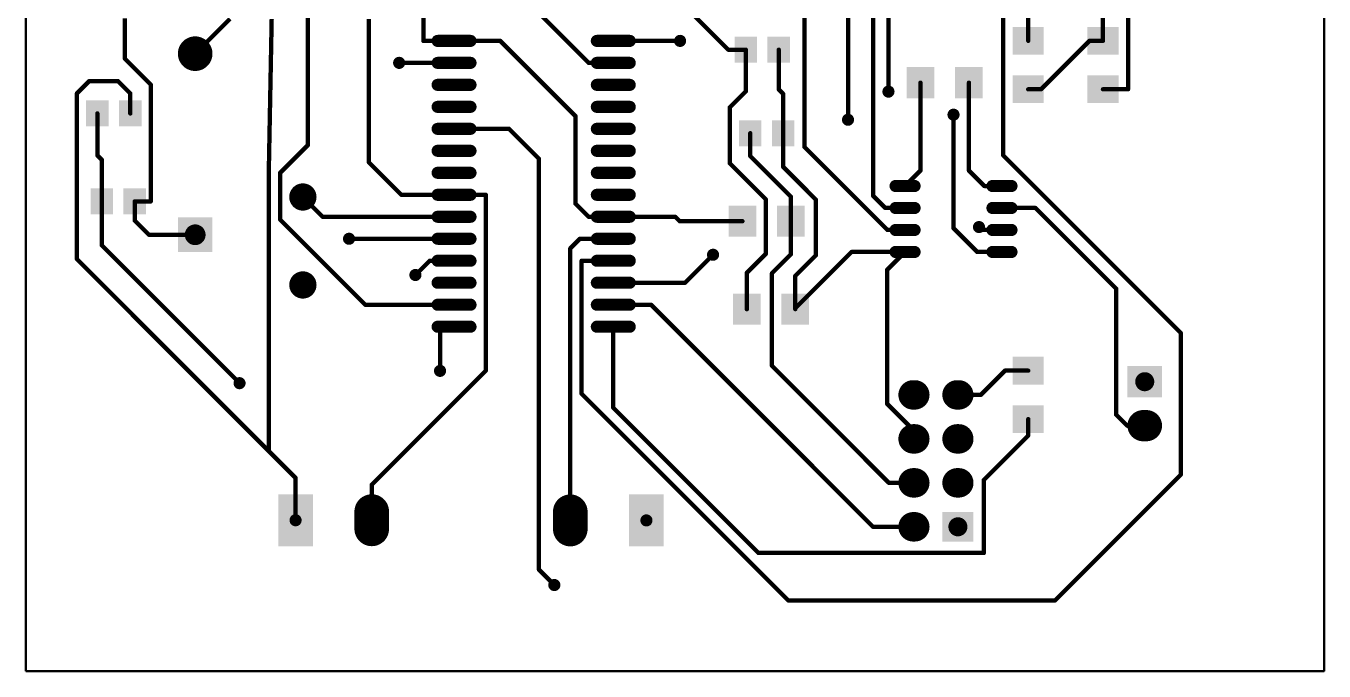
# Model space of a CAD drawing. Extents: x -199 to 545, y 218 to 570.
# Drawn here: x -22.3 to 52.7, y 495.1 to 532.4 of the extents above; entities that cross this region are included whole.
import ezdxf

# ---------------------------------------------------------------- set-up
doc = ezdxf.new("R2010")
doc.units = 0
doc.header["$MEASUREMENT"] = 0
doc.linetypes.add('PHANTOM2', pattern=[1.25, 0.625, -0.125, 0.125, -0.125, 0.125, -0.125])
doc.layers.get('0').update_dxf_attribs({"linetype": 'CONTINUOUS'})
for name, color, linetype in [('BOTTOMLAYER', 250, 'CONTINUOUS'), ('PADHOLELAYER', 255, 'CONTINUOUS'), ('TOPLAYER', 250, 'CONTINUOUS'), ('VIAHOLELAYER', 255, 'PHANTOM2')]:
    doc.layers.add(name, color=color, linetype=linetype)

# ---------------------------------------------------------------- blocks, each defined once
blk = doc.blocks.new('HDR2X4_____________1')
at = {"layer": 'BOTTOMLAYER', "const_width": 1.7}
for points in [[(0, 2.59), (0, 2.49)], [(2.54, 2.59), (2.54, 2.49)], [(5.08, 2.59), (5.08, 2.49)], [(7.62, 2.59), (7.62, 2.49)], [(2.54, 0.05), (2.54, -0.05)], [(5.08, 0.05), (5.08, -0.05)], [(7.62, 0.05), (7.62, -0.05)]]:
    blk.add_lwpolyline(points, dxfattribs=at)
at = {"layer": 'BOTTOMLAYER', "const_width": 0.85}
for points in [[(-0.425, 2.59, 1), (0.425, 2.59, 1)], [(-0.425, 2.49, 1), (0.425, 2.49, 1)], [(2.115, 2.59, 1), (2.965, 2.59, 1)], [(2.115, 2.49, 1), (2.965, 2.49, 1)], [(4.655, 2.59, 1), (5.505, 2.59, 1)], [(4.655, 2.49, 1), (5.505, 2.49, 1)], [(7.195, 2.59, 1), (8.045, 2.59, 1)], [(7.195, 2.49, 1), (8.045, 2.49, 1)], [(2.115, 0.05, 1), (2.965, 0.05, 1)], [(2.115, -0.05, 1), (2.965, -0.05, 1)], [(4.655, 0.05, 1), (5.505, 0.05, 1)], [(4.655, -0.05, 1), (5.505, -0.05, 1)], [(7.195, 0.05, 1), (8.045, 0.05, 1)], [(7.195, -0.05, 1), (8.045, -0.05, 1)]]:
    blk.add_lwpolyline(points, format="xyb", close=True, dxfattribs=at)
at = {"layer": 'BOTTOMLAYER'}
blk.add_solid([(-0.85, -0.9), (0.85, -0.9), (-0.85, 0.9), (0.85, 0.9)], dxfattribs=at)
at = {"layer": 'PADHOLELAYER', "const_width": 0.55}
for points in [[(-0.275, 2.54, 1), (0.275, 2.54, 1)], [(2.265, 2.54, 1), (2.815, 2.54, 1)], [(4.805, 2.54, 1), (5.355, 2.54, 1)], [(7.345, 2.54, 1), (7.895, 2.54, 1)], [(-0.275, 0, 1), (0.275, 0, 1)], [(2.265, 0, 1), (2.815, 0, 1)], [(4.805, 0, 1), (5.355, 0, 1)], [(7.345, 0, 1), (7.895, 0, 1)]]:
    blk.add_lwpolyline(points, format="xyb", close=True, dxfattribs=at)
at = {"layer": 'TOPLAYER', "const_width": 1.7}
for points in [[(0, 2.59), (0, 2.49)], [(2.54, 2.59), (2.54, 2.49)], [(5.08, 2.59), (5.08, 2.49)], [(7.62, 2.59), (7.62, 2.49)], [(2.54, 0.05), (2.54, -0.05)], [(5.08, 0.05), (5.08, -0.05)], [(7.62, 0.05), (7.62, -0.05)]]:
    blk.add_lwpolyline(points, dxfattribs=at)
at = {"layer": 'TOPLAYER', "const_width": 0.85}
for points in [[(-0.425, 2.59, 1), (0.425, 2.59, 1)], [(-0.425, 2.49, 1), (0.425, 2.49, 1)], [(2.115, 2.59, 1), (2.965, 2.59, 1)], [(2.115, 2.49, 1), (2.965, 2.49, 1)], [(4.655, 2.59, 1), (5.505, 2.59, 1)], [(4.655, 2.49, 1), (5.505, 2.49, 1)], [(7.195, 2.59, 1), (8.045, 2.59, 1)], [(7.195, 2.49, 1), (8.045, 2.49, 1)], [(2.115, 0.05, 1), (2.965, 0.05, 1)], [(2.115, -0.05, 1), (2.965, -0.05, 1)], [(4.655, 0.05, 1), (5.505, 0.05, 1)], [(4.655, -0.05, 1), (5.505, -0.05, 1)], [(7.195, 0.05, 1), (8.045, 0.05, 1)], [(7.195, -0.05, 1), (8.045, -0.05, 1)]]:
    blk.add_lwpolyline(points, format="xyb", close=True, dxfattribs=at)
at = {"layer": 'TOPLAYER'}
blk.add_solid([(-0.85, -0.9), (0.85, -0.9), (-0.85, 0.9), (0.85, 0.9)], dxfattribs=at)
blk = doc.blocks.new('DO_41_3')
at = {"layer": 'BOTTOMLAYER', "const_width": 1}
blk.add_lwpolyline([(-5.73, 0, 1), (-4.73, 0, 1)], format="xyb", close=True, dxfattribs=at)
at = {"layer": 'BOTTOMLAYER'}
blk.add_solid([(4.23, -1), (6.23, -1), (4.23, 1), (6.23, 1)], dxfattribs=at)
at = {"layer": 'PADHOLELAYER', "const_width": 0.6}
for points in [[(-5.53, 0, 1), (-4.93, 0, 1)], [(4.93, 0, 1), (5.53, 0, 1)]]:
    blk.add_lwpolyline(points, format="xyb", close=True, dxfattribs=at)
at = {"layer": 'TOPLAYER', "const_width": 1}
blk.add_lwpolyline([(-5.73, 0, 1), (-4.73, 0, 1)], format="xyb", close=True, dxfattribs=at)
at = {"layer": 'TOPLAYER'}
blk.add_solid([(4.23, -1), (6.23, -1), (4.23, 1), (6.23, 1)], dxfattribs=at)
blk = doc.blocks.new('B______4')
at = {"layer": 'BOTTOMLAYER', "const_width": 1.8}
blk.add_lwpolyline([(-1.143, -0.916), (-1.143, -1.116)], dxfattribs=at)
at = {"layer": 'BOTTOMLAYER', "const_width": 0.9}
for points in [[(-1.593, -0.916, 1), (-0.693, -0.916, 1)], [(-1.593, -1.116, 1), (-0.693, -1.116, 1)]]:
    blk.add_lwpolyline(points, format="xyb", close=True, dxfattribs=at)
at = {"layer": 'BOTTOMLAYER'}
blk.add_solid([(-4.583, -2.016), (-2.783, -2.016), (-4.583, -0.016), (-2.783, -0.016)], dxfattribs=at)
at = {"layer": 'PADHOLELAYER', "const_width": 0.55}
for points in [[(-3.958, -1.016, 1), (-3.408, -1.016, 1)], [(-1.418, -1.016, 1), (-0.868, -1.016, 1)]]:
    blk.add_lwpolyline(points, format="xyb", close=True, dxfattribs=at)
at = {"layer": 'TOPLAYER', "const_width": 1.8}
blk.add_lwpolyline([(-1.143, -0.916), (-1.143, -1.116)], dxfattribs=at)
at = {"layer": 'TOPLAYER', "const_width": 0.9}
for points in [[(-1.593, -0.916, 1), (-0.693, -0.916, 1)], [(-1.593, -1.116, 1), (-0.693, -1.116, 1)]]:
    blk.add_lwpolyline(points, format="xyb", close=True, dxfattribs=at)
at = {"layer": 'TOPLAYER'}
blk.add_solid([(-4.583, -2.016), (-2.783, -2.016), (-4.583, -0.016), (-2.783, -0.016)], dxfattribs=at)
blk = doc.blocks.new('1206_6')
at = {"layer": 'TOPLAYER'}
for points in [[(-0.6, -0.9), (-0.6, 0.9), (-2.2, -0.9), (-2.2, 0.9)], [(2.2, -0.9), (2.2, 0.9), (0.6, -0.9), (0.6, 0.9)]]:
    blk.add_solid(points, dxfattribs=at)
blk = doc.blocks.new('1206_9')
at = {"layer": 'TOPLAYER'}
for points in [[(-0.6, -0.9), (-0.6, 0.9), (-2.2, -0.9), (-2.2, 0.9)], [(2.2, -0.9), (2.2, 0.9), (0.6, -0.9), (0.6, 0.9)]]:
    blk.add_solid(points, dxfattribs=at)
blk = doc.blocks.new('1206_10')
at = {"layer": 'TOPLAYER'}
for points in [[(-0.6, -0.9), (-0.6, 0.9), (-2.2, -0.9), (-2.2, 0.9)], [(2.2, -0.9), (2.2, 0.9), (0.6, -0.9), (0.6, 0.9)]]:
    blk.add_solid(points, dxfattribs=at)
blk = doc.blocks.new('1206_12')
at = {"layer": 'TOPLAYER'}
for points in [[(-0.6, -0.9), (-0.6, 0.9), (-2.2, -0.9), (-2.2, 0.9)], [(2.2, -0.9), (2.2, 0.9), (0.6, -0.9), (0.6, 0.9)]]:
    blk.add_solid(points, dxfattribs=at)
blk = doc.blocks.new('1206_15')
at = {"layer": 'TOPLAYER'}
for points in [[(-0.6, -0.9), (-0.6, 0.9), (-2.2, -0.9), (-2.2, 0.9)], [(2.2, -0.9), (2.2, 0.9), (0.6, -0.9), (0.6, 0.9)]]:
    blk.add_solid(points, dxfattribs=at)
blk = doc.blocks.new('1206_17')
at = {"layer": 'TOPLAYER'}
for points in [[(-0.6, -0.9), (-0.6, 0.9), (-2.2, -0.9), (-2.2, 0.9)], [(2.2, -0.9), (2.2, 0.9), (0.6, -0.9), (0.6, 0.9)]]:
    blk.add_solid(points, dxfattribs=at)
blk = doc.blocks.new('SOIC_SO28_M_22')
at = {"layer": 'TOPLAYER', "const_width": 0.7}
for points in [[(-5.55, 8.255), (-3.65, 8.255)], [(3.65, 8.255), (5.55, 8.255)], [(-5.55, 6.985), (-3.65, 6.985)], [(3.65, 6.985), (5.55, 6.985)], [(-5.55, 5.715), (-3.65, 5.715)], [(3.65, 5.715), (5.55, 5.715)], [(-5.55, 4.445), (-3.65, 4.445)], [(3.65, 4.445), (5.55, 4.445)], [(-5.55, 3.175), (-3.65, 3.175)], [(3.65, 3.175), (5.55, 3.175)], [(-5.55, 1.905), (-3.65, 1.905)], [(3.65, 1.905), (5.55, 1.905)], [(-5.55, 0.635), (-3.65, 0.635)], [(3.65, 0.635), (5.55, 0.635)], [(-5.55, -0.635), (-3.65, -0.635)], [(3.65, -0.635), (5.55, -0.635)], [(-5.55, -1.905), (-3.65, -1.905)], [(3.65, -1.905), (5.55, -1.905)], [(-5.55, -3.175), (-3.65, -3.175)], [(3.65, -3.175), (5.55, -3.175)], [(-5.55, -4.445), (-3.65, -4.445)], [(3.65, -4.445), (5.55, -4.445)], [(-5.55, -5.715), (-3.65, -5.715)], [(3.65, -5.715), (5.55, -5.715)], [(-5.55, -6.985), (-3.65, -6.985)], [(3.65, -6.985), (5.55, -6.985)], [(-5.55, -8.255), (-3.65, -8.255)], [(3.65, -8.255), (5.55, -8.255)]]:
    blk.add_lwpolyline(points, dxfattribs=at)
at = {"layer": 'TOPLAYER', "const_width": 0.35}
for points in [[(-5.725, 8.255, 1), (-5.375, 8.255, 1)], [(-3.825, 8.255, 1), (-3.475, 8.255, 1)], [(3.475, 8.255, 1), (3.825, 8.255, 1)], [(5.375, 8.255, 1), (5.725, 8.255, 1)], [(-5.725, 6.985, 1), (-5.375, 6.985, 1)], [(-3.825, 6.985, 1), (-3.475, 6.985, 1)], [(3.475, 6.985, 1), (3.825, 6.985, 1)], [(5.375, 6.985, 1), (5.725, 6.985, 1)], [(-5.725, 5.715, 1), (-5.375, 5.715, 1)], [(-3.825, 5.715, 1), (-3.475, 5.715, 1)], [(3.475, 5.715, 1), (3.825, 5.715, 1)], [(5.375, 5.715, 1), (5.725, 5.715, 1)], [(-5.725, 4.445, 1), (-5.375, 4.445, 1)], [(-3.825, 4.445, 1), (-3.475, 4.445, 1)], [(3.475, 4.445, 1), (3.825, 4.445, 1)], [(5.375, 4.445, 1), (5.725, 4.445, 1)], [(-5.725, 3.175, 1), (-5.375, 3.175, 1)], [(-3.825, 3.175, 1), (-3.475, 3.175, 1)], [(3.475, 3.175, 1), (3.825, 3.175, 1)], [(5.375, 3.175, 1), (5.725, 3.175, 1)], [(-5.725, 1.905, 1), (-5.375, 1.905, 1)], [(-3.825, 1.905, 1), (-3.475, 1.905, 1)], [(3.475, 1.905, 1), (3.825, 1.905, 1)], [(5.375, 1.905, 1), (5.725, 1.905, 1)], [(-5.725, 0.635, 1), (-5.375, 0.635, 1)], [(-3.825, 0.635, 1), (-3.475, 0.635, 1)], [(3.475, 0.635, 1), (3.825, 0.635, 1)], [(5.375, 0.635, 1), (5.725, 0.635, 1)], [(-5.725, -0.635, 1), (-5.375, -0.635, 1)], [(-3.825, -0.635, 1), (-3.475, -0.635, 1)], [(3.475, -0.635, 1), (3.825, -0.635, 1)], [(5.375, -0.635, 1), (5.725, -0.635, 1)], [(-5.725, -1.905, 1), (-5.375, -1.905, 1)], [(-3.825, -1.905, 1), (-3.475, -1.905, 1)], [(3.475, -1.905, 1), (3.825, -1.905, 1)], [(5.375, -1.905, 1), (5.725, -1.905, 1)], [(-5.725, -3.175, 1), (-5.375, -3.175, 1)], [(-3.825, -3.175, 1), (-3.475, -3.175, 1)], [(3.475, -3.175, 1), (3.825, -3.175, 1)], [(5.375, -3.175, 1), (5.725, -3.175, 1)], [(-5.725, -4.445, 1), (-5.375, -4.445, 1)], [(-3.825, -4.445, 1), (-3.475, -4.445, 1)], [(3.475, -4.445, 1), (3.825, -4.445, 1)], [(5.375, -4.445, 1), (5.725, -4.445, 1)], [(-5.725, -5.715, 1), (-5.375, -5.715, 1)], [(-3.825, -5.715, 1), (-3.475, -5.715, 1)], [(3.475, -5.715, 1), (3.825, -5.715, 1)], [(5.375, -5.715, 1), (5.725, -5.715, 1)], [(-5.725, -6.985, 1), (-5.375, -6.985, 1)], [(-3.825, -6.985, 1), (-3.475, -6.985, 1)], [(3.475, -6.985, 1), (3.825, -6.985, 1)], [(5.375, -6.985, 1), (5.725, -6.985, 1)], [(-5.725, -8.255, 1), (-5.375, -8.255, 1)], [(-3.825, -8.255, 1), (-3.475, -8.255, 1)], [(3.475, -8.255, 1), (3.825, -8.255, 1)], [(5.375, -8.255, 1), (5.725, -8.255, 1)]]:
    blk.add_lwpolyline(points, format="xyb", close=True, dxfattribs=at)
blk = doc.blocks.new('SOIC_8CM_23')
at = {"layer": 'TOPLAYER', "const_width": 0.7}
for points in [[(-3.35, 1.905), (-2.25, 1.905)], [(2.25, 1.905), (3.35, 1.905)], [(-3.35, 0.635), (-2.25, 0.635)], [(2.25, 0.635), (3.35, 0.635)], [(-3.35, -0.635), (-2.25, -0.635)], [(2.25, -0.635), (3.35, -0.635)], [(-3.35, -1.905), (-2.25, -1.905)], [(2.25, -1.905), (3.35, -1.905)]]:
    blk.add_lwpolyline(points, dxfattribs=at)
at = {"layer": 'TOPLAYER', "const_width": 0.35}
for points in [[(-3.525, 1.905, 1), (-3.175, 1.905, 1)], [(-2.425, 1.905, 1), (-2.075, 1.905, 1)], [(2.075, 1.905, 1), (2.425, 1.905, 1)], [(3.175, 1.905, 1), (3.525, 1.905, 1)], [(-3.525, 0.635, 1), (-3.175, 0.635, 1)], [(-2.425, 0.635, 1), (-2.075, 0.635, 1)], [(2.075, 0.635, 1), (2.425, 0.635, 1)], [(3.175, 0.635, 1), (3.525, 0.635, 1)], [(-3.525, -0.635, 1), (-3.175, -0.635, 1)], [(-2.425, -0.635, 1), (-2.075, -0.635, 1)], [(2.075, -0.635, 1), (2.425, -0.635, 1)], [(3.175, -0.635, 1), (3.525, -0.635, 1)], [(-3.525, -1.905, 1), (-3.175, -1.905, 1)], [(-2.425, -1.905, 1), (-2.075, -1.905, 1)], [(2.075, -1.905, 1), (2.425, -1.905, 1)], [(3.175, -1.905, 1), (3.525, -1.905, 1)]]:
    blk.add_lwpolyline(points, format="xyb", close=True, dxfattribs=at)
blk = doc.blocks.new('C0805_26')
at = {"layer": 'TOPLAYER'}
for points in [[(-0.3, -0.75), (-0.3, 0.75), (-1.6, -0.75), (-1.6, 0.75)], [(1.6, -0.75), (1.6, 0.75), (0.3, -0.75), (0.3, 0.75)]]:
    blk.add_solid(points, dxfattribs=at)
blk = doc.blocks.new('LZ_12_26_1000_______25__26')
at = {"layer": 'BOTTOMLAYER', "const_width": 2}
blk.add_lwpolyline([(2.2, 0.5), (2.2, -0.5)], dxfattribs=at)
at = {"layer": 'BOTTOMLAYER', "const_width": 1}
for points in [[(1.7, 0.5, 1), (2.7, 0.5, 1)], [(1.7, -0.5, 1), (2.7, -0.5, 1)]]:
    blk.add_lwpolyline(points, format="xyb", close=True, dxfattribs=at)
at = {"layer": 'BOTTOMLAYER'}
blk.add_solid([(-3.2, -1.5), (-1.2, -1.5), (-3.2, 1.5), (-1.2, 1.5)], dxfattribs=at)
at = {"layer": 'PADHOLELAYER', "const_width": 0.35}
for points in [[(-2.375, 0, 1), (-2.025, 0, 1)], [(2.025, 0, 1), (2.375, 0, 1)]]:
    blk.add_lwpolyline(points, format="xyb", close=True, dxfattribs=at)
at = {"layer": 'TOPLAYER', "const_width": 2}
blk.add_lwpolyline([(2.2, 0.5), (2.2, -0.5)], dxfattribs=at)
at = {"layer": 'TOPLAYER', "const_width": 1}
for points in [[(1.7, 0.5, 1), (2.7, 0.5, 1)], [(1.7, -0.5, 1), (2.7, -0.5, 1)]]:
    blk.add_lwpolyline(points, format="xyb", close=True, dxfattribs=at)
at = {"layer": 'TOPLAYER'}
blk.add_solid([(-3.2, -1.5), (-1.2, -1.5), (-3.2, 1.5), (-1.2, 1.5)], dxfattribs=at)
blk = doc.blocks.new('C0805_28')
at = {"layer": 'TOPLAYER'}
for points in [[(-0.3, -0.75), (-0.3, 0.75), (-1.6, -0.75), (-1.6, 0.75)], [(1.6, -0.75), (1.6, 0.75), (0.3, -0.75), (0.3, 0.75)]]:
    blk.add_solid(points, dxfattribs=at)
blk = doc.blocks.new('LZ_12_26_1000_______25__28')
at = {"layer": 'BOTTOMLAYER', "const_width": 2}
blk.add_lwpolyline([(2.2, 0.5), (2.2, -0.5)], dxfattribs=at)
at = {"layer": 'BOTTOMLAYER', "const_width": 1}
for points in [[(1.7, 0.5, 1), (2.7, 0.5, 1)], [(1.7, -0.5, 1), (2.7, -0.5, 1)]]:
    blk.add_lwpolyline(points, format="xyb", close=True, dxfattribs=at)
at = {"layer": 'BOTTOMLAYER'}
blk.add_solid([(-3.2, -1.5), (-1.2, -1.5), (-3.2, 1.5), (-1.2, 1.5)], dxfattribs=at)
at = {"layer": 'PADHOLELAYER', "const_width": 0.35}
for points in [[(-2.375, 0, 1), (-2.025, 0, 1)], [(2.025, 0, 1), (2.375, 0, 1)]]:
    blk.add_lwpolyline(points, format="xyb", close=True, dxfattribs=at)
at = {"layer": 'TOPLAYER', "const_width": 2}
blk.add_lwpolyline([(2.2, 0.5), (2.2, -0.5)], dxfattribs=at)
at = {"layer": 'TOPLAYER', "const_width": 1}
for points in [[(1.7, 0.5, 1), (2.7, 0.5, 1)], [(1.7, -0.5, 1), (2.7, -0.5, 1)]]:
    blk.add_lwpolyline(points, format="xyb", close=True, dxfattribs=at)
at = {"layer": 'TOPLAYER'}
blk.add_solid([(-3.2, -1.5), (-1.2, -1.5), (-3.2, 1.5), (-1.2, 1.5)], dxfattribs=at)
blk = doc.blocks.new('C0805_30')
at = {"layer": 'TOPLAYER'}
for points in [[(-0.3, -0.75), (-0.3, 0.75), (-1.6, -0.75), (-1.6, 0.75)], [(1.6, -0.75), (1.6, 0.75), (0.3, -0.75), (0.3, 0.75)]]:
    blk.add_solid(points, dxfattribs=at)
blk = doc.blocks.new('C0805_31')
at = {"layer": 'TOPLAYER'}
for points in [[(-0.3, -0.75), (-0.3, 0.75), (-1.6, -0.75), (-1.6, 0.75)], [(1.6, -0.75), (1.6, 0.75), (0.3, -0.75), (0.3, 0.75)]]:
    blk.add_solid(points, dxfattribs=at)
blk = doc.blocks.new('HC49S_33')
at = {"layer": 'BOTTOMLAYER', "const_width": 0.787}
for points in [[(-2.934, 0, 1), (-2.146, 0, 1)], [(2.146, 0, 1), (2.934, 0, 1)]]:
    blk.add_lwpolyline(points, format="xyb", close=True, dxfattribs=at)
at = {"layer": 'PADHOLELAYER', "const_width": 0.381}
for points in [[(-2.731, 0, 1), (-2.35, 0, 1)], [(2.349, 0, 1), (2.73, 0, 1)]]:
    blk.add_lwpolyline(points, format="xyb", close=True, dxfattribs=at)
at = {"layer": 'TOPLAYER', "const_width": 0.787}
for points in [[(-2.934, 0, 1), (-2.146, 0, 1)], [(2.146, 0, 1), (2.934, 0, 1)]]:
    blk.add_lwpolyline(points, format="xyb", close=True, dxfattribs=at)

msp = doc.modelspace()

# ---------------------------------------------------------------- linework, layer by layer
at = {"linetype": 'Continuous', "lineweight": 50}
msp.add_lwpolyline([(-22.306, 495.115), (52.694, 495.115), (52.694, 570.115), (-22.306, 570.115)], close=True, dxfattribs=at)
at = {"layer": 'TOPLAYER', "const_width": 0.25}
for points in [[(41.37, 528.715), (41.37, 557.609)], [(39.922, 531.515), (39.922, 553.525)], [(-6.015, 525.495), (-6.015, 541.016)], [(26.638, 522.571), (26.638, 539.047)], [(2.79, 537.656), (10.204, 530.242)], [(25.19, 526.956), (25.19, 537.656)], [(34.156, 524.899), (34.156, 537.021)], [(14.875, 534.398), (18.269, 531.004)], [(22.675, 525.381), (22.675, 534.195)], [(0.654, 531.512), (0.654, 533.503)], [(27.527, 528.582), (27.527, 533.306)], [(-16.593, 530.487), (-16.593, 532.814)], [(-12.529, 530.773), (-10.52, 532.782)], [(-8.269, 524.299), (-8.109, 532.782)], [(-2.496, 524.502), (-2.496, 532.782)], [(35.604, 531.515), (35.604, 533.052)], [(0.654, 531.512), (2.429, 531.512)], [(2.429, 531.512), (5.099, 531.512)], [(5.099, 531.512), (9.442, 527.169)], [(11.629, 531.512), (15.487, 531.512)], [(18.269, 531.004), (19.287, 531.004)], [(19.287, 528.597), (19.287, 531.004)], [(21.187, 528.709), (21.187, 531.004)], [(36.341, 528.715), (39.141, 531.515)], [(39.141, 531.515), (39.922, 531.515)], [(-16.593, 530.487), (-15.094, 528.988)], [(-0.743, 530.242), (2.429, 530.242)], [(10.204, 530.242), (11.629, 530.242)], [(-19.362, 528.48), (-18.65, 529.191)], [(-18.65, 529.191), (-16.989, 529.191)], [(-16.989, 529.191), (-16.278, 528.48)], [(-15.094, 522.241), (-15.094, 528.988)], [(21.187, 528.709), (21.441, 528.455)], [(29.378, 524.022), (29.378, 529.099)], [(32.178, 524.016), (32.178, 529.099)], [(35.604, 528.715), (36.341, 528.715)], [(39.922, 528.715), (41.37, 528.715)], [(-19.362, 518.904), (-19.362, 528.48)], [(-16.278, 527.321), (-16.278, 528.48)], [(18.357, 527.667), (19.287, 528.597)], [(21.441, 526.178), (21.441, 528.455)], [(-18.178, 524.899), (-18.178, 527.321)], [(9.442, 522.114), (9.442, 527.169)], [(18.357, 524.442), (18.357, 527.667)], [(31.286, 520.692), (31.286, 527.249)], [(2.429, 526.432), (5.607, 526.432)], [(5.607, 526.432), (7.334, 524.705)], [(19.541, 524.858), (19.541, 526.178)], [(21.441, 524.237), (21.441, 526.178)], [(-18.178, 524.899), (-17.924, 524.645)], [(-7.618, 523.891), (-6.015, 525.495)], [(22.675, 525.381), (27.467, 520.59)], [(34.156, 524.899), (44.418, 514.637)], [(-17.924, 522.241), (-17.924, 524.645)], [(-8.269, 507.811), (-8.269, 524.299)], [(-2.496, 524.502), (-0.616, 522.622)], [(7.334, 500.972), (7.334, 524.705)], [(18.357, 524.442), (20.44, 522.359)], [(19.541, 524.858), (21.891, 522.508)], [(21.441, 524.237), (23.336, 522.342)], [(-7.618, 521.19), (-7.618, 523.891)], [(28.486, 523.13), (29.378, 524.022)], [(32.178, 524.016), (33.064, 523.13)], [(33.064, 523.13), (34.086, 523.13)], [(-17.924, 519.702), (-17.924, 522.241)], [(-16.024, 521.141), (-16.024, 522.241)], [(-16.024, 522.241), (-15.094, 522.241)], [(-6.306, 522.495), (-5.163, 521.352)], [(-0.616, 522.622), (2.429, 522.622)], [(2.429, 522.622), (4.26, 522.622)], [(4.26, 512.457), (4.26, 522.622)], [(9.442, 522.114), (10.204, 521.352)], [(20.44, 519.209), (20.44, 522.359)], [(21.891, 521.098), (21.891, 522.508)], [(23.336, 519.133), (23.336, 522.342)], [(26.638, 522.571), (27.349, 521.86)], [(-16.024, 521.141), (-15.196, 520.313)], [(-7.618, 521.19), (-2.7, 516.272)], [(-5.163, 521.352), (2.429, 521.352)], [(10.204, 521.352), (11.629, 521.352)], [(11.629, 521.352), (15.208, 521.352)], [(15.208, 521.352), (15.462, 521.098)], [(27.349, 521.86), (28.486, 521.86)], [(34.086, 521.86), (36.026, 521.86)], [(36.026, 521.86), (40.684, 517.203)], [(15.462, 521.098), (19.091, 521.098)], [(21.891, 519.184), (21.891, 521.098)], [(27.467, 520.59), (28.486, 520.59)], [(31.286, 520.692), (32.658, 519.32)], [(32.759, 520.759), (32.928, 520.59)], [(32.928, 520.59), (34.086, 520.59)], [(-17.924, 519.702), (-9.964, 511.742)], [(-15.196, 520.313), (-12.529, 520.313)], [(-3.639, 520.082), (2.429, 520.082)], [(9.144, 519.525), (9.701, 520.082)], [(9.701, 520.082), (11.629, 520.082)], [(-19.362, 518.904), (-8.269, 507.811)], [(9.144, 503.815), (9.144, 519.525)], [(15.776, 517.542), (17.392, 519.158)], [(19.345, 518.114), (20.44, 519.209)], [(20.796, 518.089), (21.891, 519.184)], [(22.145, 516.072), (25.393, 519.32)], [(22.145, 517.942), (23.336, 519.133)], [(25.393, 519.32), (28.486, 519.32)], [(27.451, 518.285), (28.486, 519.32)], [(32.658, 519.32), (34.086, 519.32)], [(0.196, 517.99), (1.019, 518.812)], [(1.019, 518.812), (2.429, 518.812)], [(9.798, 518.812), (11.629, 518.812)], [(9.798, 511.132), (9.798, 518.812)], [(27.451, 510.548), (27.451, 518.285)], [(11.629, 517.542), (15.776, 517.542)], [(19.345, 516.018), (19.345, 518.114)], [(20.796, 512.742), (20.796, 518.089)], [(22.145, 516.072), (22.145, 517.942)], [(40.684, 509.922), (40.684, 517.203)], [(-2.7, 516.272), (2.429, 516.272)], [(11.629, 516.272), (13.811, 516.272)], [(13.811, 516.272), (26.638, 503.445)], [(22.145, 516.018), (22.145, 516.072)], [(1.619, 512.453), (1.619, 515.002)], [(1.619, 515.002), (2.429, 515.002)], [(11.626, 510.321), (11.626, 515.002)], [(11.626, 515.002), (11.629, 515.002)], [(44.418, 506.458), (44.418, 514.637)], [(-2.328, 505.868), (4.26, 512.457)], [(20.796, 512.742), (27.552, 505.985)], [(32.861, 511.065), (34.261, 512.465)], [(34.261, 512.465), (35.604, 512.465)], [(9.798, 511.132), (21.736, 499.194)], [(31.54, 511.065), (32.861, 511.065)], [(11.626, 510.321), (20.01, 501.937)], [(27.451, 510.548), (29, 508.998)], [(40.684, 509.922), (41.319, 509.287)], [(35.604, 508.719), (35.604, 509.665)], [(41.319, 509.287), (42.335, 509.287)], [(29, 508.525), (29, 508.998)], [(33.039, 506.154), (35.604, 508.719)], [(-8.269, 507.811), (-6.728, 506.271)], [(-6.728, 503.826), (-6.728, 506.271)], [(33.039, 501.937), (33.039, 506.154)], [(37.153, 499.194), (44.418, 506.458)], [(-2.328, 503.826), (-2.328, 505.868)], [(27.552, 505.985), (29, 505.985)], [(26.638, 503.445), (29, 503.445)], [(20.01, 501.937), (33.039, 501.937)], [(7.334, 500.972), (8.223, 500.083)], [(21.736, 499.194), (37.153, 499.194)]]:
    msp.add_lwpolyline(points, dxfattribs=at)
at = {"layer": 'TOPLAYER'}
for points, const_width in [([(15.312, 531.512, 1), (15.662, 531.512, 1)], 0.35), ([(0.591, 531.512, 1), (0.716, 531.512, 1)], 0.125), ([(0.591, 531.512, 1), (0.716, 531.512, 1)], 0.125), ([(2.366, 531.512, 1), (2.491, 531.512, 1)], 0.125), ([(2.366, 531.512, 1), (2.491, 531.512, 1)], 0.125), ([(5.036, 531.512, 1), (5.161, 531.512, 1)], 0.125), ([(5.036, 531.512, 1), (5.161, 531.512, 1)], 0.125), ([(11.566, 531.512, 1), (11.691, 531.512, 1)], 0.125), ([(15.425, 531.512, 1), (15.55, 531.512, 1)], 0.125), ([(18.206, 531.004, 1), (18.331, 531.004, 1)], 0.125), ([(18.206, 531.004, 1), (18.331, 531.004, 1)], 0.125), ([(19.224, 531.004, 1), (19.349, 531.004, 1)], 0.125), ([(19.224, 531.004, 1), (19.349, 531.004, 1)], 0.125), ([(21.124, 531.004, 1), (21.249, 531.004, 1)], 0.125), ([(35.541, 531.515, 1), (35.666, 531.515, 1)], 0.125), ([(39.078, 531.515, 1), (39.203, 531.515, 1)], 0.125), ([(39.078, 531.515, 1), (39.203, 531.515, 1)], 0.125), ([(39.859, 531.515, 1), (39.984, 531.515, 1)], 0.125), ([(39.859, 531.515, 1), (39.984, 531.515, 1)], 0.125), ([(-16.656, 530.487, 1), (-16.531, 530.487, 1)], 0.125), ([(-16.656, 530.487, 1), (-16.531, 530.487, 1)], 0.125), ([(-12.592, 530.773, 1), (-12.467, 530.773, 1)], 0.125), ([(-0.918, 530.242, 1), (-0.568, 530.242, 1)], 0.35), ([(-0.806, 530.242, 1), (-0.681, 530.242, 1)], 0.125), ([(2.366, 530.242, 1), (2.491, 530.242, 1)], 0.125), ([(10.141, 530.242, 1), (10.266, 530.242, 1)], 0.125), ([(10.141, 530.242, 1), (10.266, 530.242, 1)], 0.125), ([(11.566, 530.242, 1), (11.691, 530.242, 1)], 0.125), ([(-18.713, 529.191, 1), (-18.588, 529.191, 1)], 0.125), ([(-18.713, 529.191, 1), (-18.588, 529.191, 1)], 0.125), ([(-17.052, 529.191, 1), (-16.927, 529.191, 1)], 0.125), ([(-17.052, 529.191, 1), (-16.927, 529.191, 1)], 0.125), ([(-15.157, 528.988, 1), (-15.032, 528.988, 1)], 0.125), ([(-15.157, 528.988, 1), (-15.032, 528.988, 1)], 0.125), ([(21.124, 528.709, 1), (21.249, 528.709, 1)], 0.125), ([(21.124, 528.709, 1), (21.249, 528.709, 1)], 0.125), ([(27.352, 528.582, 1), (27.702, 528.582, 1)], 0.35), ([(29.315, 529.099, 1), (29.44, 529.099, 1)], 0.125), ([(32.115, 529.099, 1), (32.24, 529.099, 1)], 0.125), ([(35.541, 528.715, 1), (35.666, 528.715, 1)], 0.125), ([(36.278, 528.715, 1), (36.403, 528.715, 1)], 0.125), ([(36.278, 528.715, 1), (36.403, 528.715, 1)], 0.125), ([(39.859, 528.715, 1), (39.984, 528.715, 1)], 0.125), ([(41.307, 528.715, 1), (41.432, 528.715, 1)], 0.125), ([(41.307, 528.715, 1), (41.432, 528.715, 1)], 0.125), ([(-19.424, 528.48, 1), (-19.299, 528.48, 1)], 0.125), ([(-19.424, 528.48, 1), (-19.299, 528.48, 1)], 0.125), ([(-16.341, 528.48, 1), (-16.216, 528.48, 1)], 0.125), ([(-16.341, 528.48, 1), (-16.216, 528.48, 1)], 0.125), ([(19.224, 528.597, 1), (19.349, 528.597, 1)], 0.125), ([(19.224, 528.597, 1), (19.349, 528.597, 1)], 0.125), ([(21.378, 528.455, 1), (21.503, 528.455, 1)], 0.125), ([(21.378, 528.455, 1), (21.503, 528.455, 1)], 0.125), ([(27.464, 528.582, 1), (27.589, 528.582, 1)], 0.125), ([(-18.241, 527.321, 1), (-18.116, 527.321, 1)], 0.125), ([(-16.341, 527.321, 1), (-16.216, 527.321, 1)], 0.125), ([(9.379, 527.169, 1), (9.504, 527.169, 1)], 0.125), ([(9.379, 527.169, 1), (9.504, 527.169, 1)], 0.125), ([(18.295, 527.667, 1), (18.42, 527.667, 1)], 0.125), ([(18.295, 527.667, 1), (18.42, 527.667, 1)], 0.125), ([(25.015, 526.956, 1), (25.365, 526.956, 1)], 0.35), ([(31.111, 527.249, 1), (31.461, 527.249, 1)], 0.35), ([(31.223, 527.249, 1), (31.348, 527.249, 1)], 0.125), ([(2.366, 526.432, 1), (2.491, 526.432, 1)], 0.125), ([(5.544, 526.432, 1), (5.669, 526.432, 1)], 0.125), ([(5.544, 526.432, 1), (5.669, 526.432, 1)], 0.125), ([(25.127, 526.956, 1), (25.252, 526.956, 1)], 0.125), ([(19.478, 526.178, 1), (19.603, 526.178, 1)], 0.125), ([(21.378, 526.178, 1), (21.503, 526.178, 1)], 0.125), ([(21.378, 526.178, 1), (21.503, 526.178, 1)], 0.125), ([(-18.241, 524.899, 1), (-18.116, 524.899, 1)], 0.125), ([(-18.241, 524.899, 1), (-18.116, 524.899, 1)], 0.125), ([(-6.077, 525.495, 1), (-5.952, 525.495, 1)], 0.125), ([(-6.077, 525.495, 1), (-5.952, 525.495, 1)], 0.125), ([(22.613, 525.381, 1), (22.738, 525.381, 1)], 0.125), ([(22.613, 525.381, 1), (22.738, 525.381, 1)], 0.125), ([(34.094, 524.899, 1), (34.219, 524.899, 1)], 0.125), ([(34.094, 524.899, 1), (34.219, 524.899, 1)], 0.125), ([(-17.987, 524.645, 1), (-17.862, 524.645, 1)], 0.125), ([(-17.987, 524.645, 1), (-17.862, 524.645, 1)], 0.125), ([(-8.331, 524.299, 1), (-8.206, 524.299, 1)], 0.125), ([(-8.331, 524.299, 1), (-8.206, 524.299, 1)], 0.125), ([(-2.559, 524.502, 1), (-2.434, 524.502, 1)], 0.125), ([(-2.559, 524.502, 1), (-2.434, 524.502, 1)], 0.125), ([(7.271, 524.705, 1), (7.396, 524.705, 1)], 0.125), ([(7.271, 524.705, 1), (7.396, 524.705, 1)], 0.125), ([(18.295, 524.442, 1), (18.42, 524.442, 1)], 0.125), ([(18.295, 524.442, 1), (18.42, 524.442, 1)], 0.125), ([(19.478, 524.858, 1), (19.603, 524.858, 1)], 0.125), ([(19.478, 524.858, 1), (19.603, 524.858, 1)], 0.125), ([(21.378, 524.237, 1), (21.503, 524.237, 1)], 0.125), ([(21.378, 524.237, 1), (21.503, 524.237, 1)], 0.125), ([(-7.681, 523.891, 1), (-7.556, 523.891, 1)], 0.125), ([(-7.681, 523.891, 1), (-7.556, 523.891, 1)], 0.125), ([(29.315, 524.022, 1), (29.44, 524.022, 1)], 0.125), ([(29.315, 524.022, 1), (29.44, 524.022, 1)], 0.125), ([(32.115, 524.016, 1), (32.24, 524.016, 1)], 0.125), ([(32.115, 524.016, 1), (32.24, 524.016, 1)], 0.125), ([(28.423, 523.13, 1), (28.548, 523.13, 1)], 0.125), ([(33.001, 523.13, 1), (33.126, 523.13, 1)], 0.125), ([(33.001, 523.13, 1), (33.126, 523.13, 1)], 0.125), ([(34.023, 523.13, 1), (34.148, 523.13, 1)], 0.125), ([(-17.987, 522.241, 1), (-17.862, 522.241, 1)], 0.125), ([(-17.987, 522.241, 1), (-17.862, 522.241, 1)], 0.125), ([(-16.087, 522.241, 1), (-15.962, 522.241, 1)], 0.125), ([(-16.087, 522.241, 1), (-15.962, 522.241, 1)], 0.125), ([(-15.157, 522.241, 1), (-15.032, 522.241, 1)], 0.125), ([(-15.157, 522.241, 1), (-15.032, 522.241, 1)], 0.125), ([(-6.369, 522.495, 1), (-6.244, 522.495, 1)], 0.125), ([(-0.679, 522.622, 1), (-0.554, 522.622, 1)], 0.125), ([(-0.679, 522.622, 1), (-0.554, 522.622, 1)], 0.125), ([(2.366, 522.622, 1), (2.491, 522.622, 1)], 0.125), ([(2.366, 522.622, 1), (2.491, 522.622, 1)], 0.125), ([(4.198, 522.622, 1), (4.323, 522.622, 1)], 0.125), ([(4.198, 522.622, 1), (4.323, 522.622, 1)], 0.125), ([(9.379, 522.114, 1), (9.504, 522.114, 1)], 0.125), ([(9.379, 522.114, 1), (9.504, 522.114, 1)], 0.125), ([(20.378, 522.359, 1), (20.503, 522.359, 1)], 0.125), ([(20.378, 522.359, 1), (20.503, 522.359, 1)], 0.125), ([(21.828, 522.508, 1), (21.953, 522.508, 1)], 0.125), ([(21.828, 522.508, 1), (21.953, 522.508, 1)], 0.125), ([(23.273, 522.342, 1), (23.398, 522.342, 1)], 0.125), ([(23.273, 522.342, 1), (23.398, 522.342, 1)], 0.125), ([(26.575, 522.571, 1), (26.7, 522.571, 1)], 0.125), ([(26.575, 522.571, 1), (26.7, 522.571, 1)], 0.125), ([(-16.087, 521.141, 1), (-15.962, 521.141, 1)], 0.125), ([(-16.087, 521.141, 1), (-15.962, 521.141, 1)], 0.125), ([(-7.681, 521.19, 1), (-7.556, 521.19, 1)], 0.125), ([(-7.681, 521.19, 1), (-7.556, 521.19, 1)], 0.125), ([(-5.226, 521.352, 1), (-5.101, 521.352, 1)], 0.125), ([(-5.226, 521.352, 1), (-5.101, 521.352, 1)], 0.125), ([(2.366, 521.352, 1), (2.491, 521.352, 1)], 0.125), ([(10.141, 521.352, 1), (10.266, 521.352, 1)], 0.125), ([(10.141, 521.352, 1), (10.266, 521.352, 1)], 0.125), ([(11.566, 521.352, 1), (11.691, 521.352, 1)], 0.125), ([(11.566, 521.352, 1), (11.691, 521.352, 1)], 0.125), ([(15.145, 521.352, 1), (15.27, 521.352, 1)], 0.125), ([(15.145, 521.352, 1), (15.27, 521.352, 1)], 0.125), ([(27.286, 521.86, 1), (27.411, 521.86, 1)], 0.125), ([(27.286, 521.86, 1), (27.411, 521.86, 1)], 0.125), ([(28.423, 521.86, 1), (28.548, 521.86, 1)], 0.125), ([(34.023, 521.86, 1), (34.148, 521.86, 1)], 0.125), ([(35.964, 521.86, 1), (36.089, 521.86, 1)], 0.125), ([(35.964, 521.86, 1), (36.089, 521.86, 1)], 0.125), ([(15.399, 521.098, 1), (15.524, 521.098, 1)], 0.125), ([(15.399, 521.098, 1), (15.524, 521.098, 1)], 0.125), ([(19.028, 521.098, 1), (19.153, 521.098, 1)], 0.125), ([(21.828, 521.098, 1), (21.953, 521.098, 1)], 0.125), ([(21.828, 521.098, 1), (21.953, 521.098, 1)], 0.125), ([(27.404, 520.59, 1), (27.529, 520.59, 1)], 0.125), ([(27.404, 520.59, 1), (27.529, 520.59, 1)], 0.125), ([(28.423, 520.59, 1), (28.548, 520.59, 1)], 0.125), ([(31.223, 520.692, 1), (31.348, 520.692, 1)], 0.125), ([(31.223, 520.692, 1), (31.348, 520.692, 1)], 0.125), ([(32.584, 520.759, 1), (32.934, 520.759, 1)], 0.35), ([(32.697, 520.759, 1), (32.822, 520.759, 1)], 0.125), ([(32.865, 520.59, 1), (32.99, 520.59, 1)], 0.125), ([(32.865, 520.59, 1), (32.99, 520.59, 1)], 0.125), ([(34.023, 520.59, 1), (34.148, 520.59, 1)], 0.125), ([(-17.987, 519.702, 1), (-17.862, 519.702, 1)], 0.125), ([(-17.987, 519.702, 1), (-17.862, 519.702, 1)], 0.125), ([(-15.259, 520.313, 1), (-15.134, 520.313, 1)], 0.125), ([(-15.259, 520.313, 1), (-15.134, 520.313, 1)], 0.125), ([(-12.592, 520.313, 1), (-12.467, 520.313, 1)], 0.125), ([(-3.814, 520.082, 1), (-3.464, 520.082, 1)], 0.35), ([(-3.702, 520.082, 1), (-3.577, 520.082, 1)], 0.125), ([(2.366, 520.082, 1), (2.491, 520.082, 1)], 0.125), ([(9.639, 520.082, 1), (9.764, 520.082, 1)], 0.125), ([(9.639, 520.082, 1), (9.764, 520.082, 1)], 0.125), ([(11.566, 520.082, 1), (11.691, 520.082, 1)], 0.125), ([(-19.424, 518.904, 1), (-19.299, 518.904, 1)], 0.125), ([(-19.424, 518.904, 1), (-19.299, 518.904, 1)], 0.125), ([(9.081, 519.525, 1), (9.206, 519.525, 1)], 0.125), ([(9.081, 519.525, 1), (9.206, 519.525, 1)], 0.125), ([(17.217, 519.158, 1), (17.567, 519.158, 1)], 0.35), ([(17.33, 519.158, 1), (17.455, 519.158, 1)], 0.125), ([(20.378, 519.209, 1), (20.503, 519.209, 1)], 0.125), ([(20.378, 519.209, 1), (20.503, 519.209, 1)], 0.125), ([(21.828, 519.184, 1), (21.953, 519.184, 1)], 0.125), ([(21.828, 519.184, 1), (21.953, 519.184, 1)], 0.125), ([(23.273, 519.133, 1), (23.398, 519.133, 1)], 0.125), ([(23.273, 519.133, 1), (23.398, 519.133, 1)], 0.125), ([(25.331, 519.32, 1), (25.456, 519.32, 1)], 0.125), ([(25.331, 519.32, 1), (25.456, 519.32, 1)], 0.125), ([(28.423, 519.32, 1), (28.548, 519.32, 1)], 0.125), ([(28.423, 519.32, 1), (28.548, 519.32, 1)], 0.125), ([(32.595, 519.32, 1), (32.72, 519.32, 1)], 0.125), ([(32.595, 519.32, 1), (32.72, 519.32, 1)], 0.125), ([(34.023, 519.32, 1), (34.148, 519.32, 1)], 0.125), ([(0.021, 517.99, 1), (0.371, 517.99, 1)], 0.35), ([(0.956, 518.812, 1), (1.081, 518.812, 1)], 0.125), ([(0.956, 518.812, 1), (1.081, 518.812, 1)], 0.125), ([(2.366, 518.812, 1), (2.491, 518.812, 1)], 0.125), ([(9.735, 518.812, 1), (9.86, 518.812, 1)], 0.125), ([(9.735, 518.812, 1), (9.86, 518.812, 1)], 0.125), ([(11.566, 518.812, 1), (11.691, 518.812, 1)], 0.125), ([(27.388, 518.285, 1), (27.513, 518.285, 1)], 0.125), ([(27.388, 518.285, 1), (27.513, 518.285, 1)], 0.125), ([(0.134, 517.99, 1), (0.259, 517.99, 1)], 0.125), ([(11.566, 517.542, 1), (11.691, 517.542, 1)], 0.125), ([(15.713, 517.542, 1), (15.838, 517.542, 1)], 0.125), ([(15.713, 517.542, 1), (15.838, 517.542, 1)], 0.125), ([(19.282, 518.114, 1), (19.407, 518.114, 1)], 0.125), ([(19.282, 518.114, 1), (19.407, 518.114, 1)], 0.125), ([(20.733, 518.089, 1), (20.858, 518.089, 1)], 0.125), ([(20.733, 518.089, 1), (20.858, 518.089, 1)], 0.125), ([(22.082, 517.942, 1), (22.207, 517.942, 1)], 0.125), ([(22.082, 517.942, 1), (22.207, 517.942, 1)], 0.125), ([(40.621, 517.203, 1), (40.746, 517.203, 1)], 0.125), ([(40.621, 517.203, 1), (40.746, 517.203, 1)], 0.125), ([(-2.763, 516.272, 1), (-2.638, 516.272, 1)], 0.125), ([(-2.763, 516.272, 1), (-2.638, 516.272, 1)], 0.125), ([(2.366, 516.272, 1), (2.491, 516.272, 1)], 0.125), ([(11.566, 516.272, 1), (11.691, 516.272, 1)], 0.125), ([(13.748, 516.272, 1), (13.873, 516.272, 1)], 0.125), ([(13.748, 516.272, 1), (13.873, 516.272, 1)], 0.125), ([(19.282, 516.018, 1), (19.407, 516.018, 1)], 0.125), ([(22.082, 516.072, 1), (22.207, 516.072, 1)], 0.125), ([(22.082, 516.072, 1), (22.207, 516.072, 1)], 0.125), ([(22.082, 516.072, 1), (22.207, 516.072, 1)], 0.125), ([(22.082, 516.018, 1), (22.207, 516.018, 1)], 0.125), ([(1.556, 515.002, 1), (1.681, 515.002, 1)], 0.125), ([(1.556, 515.002, 1), (1.681, 515.002, 1)], 0.125), ([(2.366, 515.002, 1), (2.491, 515.002, 1)], 0.125), ([(11.564, 515.002, 1), (11.689, 515.002, 1)], 0.125), ([(11.564, 515.002, 1), (11.689, 515.002, 1)], 0.125), ([(11.566, 515.002, 1), (11.691, 515.002, 1)], 0.125), ([(44.355, 514.637, 1), (44.48, 514.637, 1)], 0.125), ([(44.355, 514.637, 1), (44.48, 514.637, 1)], 0.125), ([(1.444, 512.453, 1), (1.794, 512.453, 1)], 0.35), ([(1.556, 512.453, 1), (1.681, 512.453, 1)], 0.125), ([(4.198, 512.457, 1), (4.323, 512.457, 1)], 0.125), ([(4.198, 512.457, 1), (4.323, 512.457, 1)], 0.125), ([(20.733, 512.742, 1), (20.858, 512.742, 1)], 0.125), ([(20.733, 512.742, 1), (20.858, 512.742, 1)], 0.125), ([(34.198, 512.465, 1), (34.323, 512.465, 1)], 0.125), ([(34.198, 512.465, 1), (34.323, 512.465, 1)], 0.125), ([(35.541, 512.465, 1), (35.666, 512.465, 1)], 0.125), ([(-10.139, 511.742, 1), (-9.789, 511.742, 1)], 0.35), ([(-10.026, 511.742, 1), (-9.901, 511.742, 1)], 0.125), ([(9.735, 511.132, 1), (9.86, 511.132, 1)], 0.125), ([(9.735, 511.132, 1), (9.86, 511.132, 1)], 0.125), ([(31.477, 511.065, 1), (31.602, 511.065, 1)], 0.125), ([(32.798, 511.065, 1), (32.923, 511.065, 1)], 0.125), ([(32.798, 511.065, 1), (32.923, 511.065, 1)], 0.125), ([(11.564, 510.321, 1), (11.689, 510.321, 1)], 0.125), ([(11.564, 510.321, 1), (11.689, 510.321, 1)], 0.125), ([(27.388, 510.548, 1), (27.513, 510.548, 1)], 0.125), ([(27.388, 510.548, 1), (27.513, 510.548, 1)], 0.125), ([(40.621, 509.922, 1), (40.746, 509.922, 1)], 0.125), ([(40.621, 509.922, 1), (40.746, 509.922, 1)], 0.125), ([(35.541, 509.665, 1), (35.666, 509.665, 1)], 0.125), ([(41.256, 509.287, 1), (41.381, 509.287, 1)], 0.125), ([(41.256, 509.287, 1), (41.381, 509.287, 1)], 0.125), ([(42.272, 509.287, 1), (42.397, 509.287, 1)], 0.125), ([(28.937, 508.998, 1), (29.062, 508.998, 1)], 0.125), ([(28.937, 508.998, 1), (29.062, 508.998, 1)], 0.125), ([(28.937, 508.525, 1), (29.062, 508.525, 1)], 0.125), ([(35.541, 508.719, 1), (35.666, 508.719, 1)], 0.125), ([(35.541, 508.719, 1), (35.666, 508.719, 1)], 0.125), ([(-8.331, 507.811, 1), (-8.206, 507.811, 1)], 0.125), ([(-8.331, 507.811, 1), (-8.206, 507.811, 1)], 0.125), ([(-8.331, 507.811, 1), (-8.206, 507.811, 1)], 0.125), ([(-6.791, 506.271, 1), (-6.666, 506.271, 1)], 0.125), ([(-6.791, 506.271, 1), (-6.666, 506.271, 1)], 0.125), ([(32.976, 506.154, 1), (33.101, 506.154, 1)], 0.125), ([(32.976, 506.154, 1), (33.101, 506.154, 1)], 0.125), ([(44.355, 506.458, 1), (44.48, 506.458, 1)], 0.125), ([(44.355, 506.458, 1), (44.48, 506.458, 1)], 0.125), ([(-2.391, 505.868, 1), (-2.266, 505.868, 1)], 0.125), ([(-2.391, 505.868, 1), (-2.266, 505.868, 1)], 0.125), ([(27.49, 505.985, 1), (27.615, 505.985, 1)], 0.125), ([(27.49, 505.985, 1), (27.615, 505.985, 1)], 0.125), ([(28.937, 505.985, 1), (29.062, 505.985, 1)], 0.125), ([(-6.791, 503.826, 1), (-6.666, 503.826, 1)], 0.125), ([(-2.391, 503.826, 1), (-2.266, 503.826, 1)], 0.125), ([(9.081, 503.815, 1), (9.206, 503.815, 1)], 0.125), ([(26.575, 503.445, 1), (26.7, 503.445, 1)], 0.125), ([(26.575, 503.445, 1), (26.7, 503.445, 1)], 0.125), ([(28.937, 503.445, 1), (29.062, 503.445, 1)], 0.125), ([(19.947, 501.937, 1), (20.072, 501.937, 1)], 0.125), ([(19.947, 501.937, 1), (20.072, 501.937, 1)], 0.125), ([(32.976, 501.937, 1), (33.101, 501.937, 1)], 0.125), ([(32.976, 501.937, 1), (33.101, 501.937, 1)], 0.125), ([(7.271, 500.972, 1), (7.396, 500.972, 1)], 0.125), ([(7.271, 500.972, 1), (7.396, 500.972, 1)], 0.125), ([(8.048, 500.083, 1), (8.398, 500.083, 1)], 0.35), ([(8.16, 500.083, 1), (8.285, 500.083, 1)], 0.125), ([(21.673, 499.194, 1), (21.798, 499.194, 1)], 0.125), ([(21.673, 499.194, 1), (21.798, 499.194, 1)], 0.125), ([(37.091, 499.194, 1), (37.216, 499.194, 1)], 0.125), ([(37.091, 499.194, 1), (37.216, 499.194, 1)], 0.125)]:
    msp.add_lwpolyline(points, format="xyb", close=True, dxfattribs=dict(at, const_width=const_width))
at = {"layer": 'VIAHOLELAYER', "const_width": 0.25}
for points in [[(15.362, 531.512, 1), (15.612, 531.512, 1)], [(-0.868, 530.242, 1), (-0.618, 530.242, 1)], [(27.402, 528.582, 1), (27.652, 528.582, 1)], [(31.161, 527.249, 1), (31.411, 527.249, 1)], [(25.065, 526.956, 1), (25.315, 526.956, 1)], [(32.634, 520.759, 1), (32.884, 520.759, 1)], [(-3.764, 520.082, 1), (-3.514, 520.082, 1)], [(17.267, 519.158, 1), (17.517, 519.158, 1)], [(0.071, 517.99, 1), (0.321, 517.99, 1)], [(1.494, 512.453, 1), (1.744, 512.453, 1)], [(-10.089, 511.742, 1), (-9.839, 511.742, 1)], [(8.098, 500.083, 1), (8.348, 500.083, 1)]]:
    msp.add_lwpolyline(points, format="xyb", close=True, dxfattribs=at)

# ---------------------------------------------------------------- block references
for name, p, rotation in [('DO_41_3', (-12.529, 525.543), 270), ('C0805_31', (20.237, 531.004), 180), ('1206_10', (35.604, 530.115), 90), ('1206_12', (39.922, 530.115), 90), ('1206_17', (30.778, 529.099), 180), ('C0805_28', (-17.228, 527.321), 180), ('C0805_30', (-16.974, 522.241), 180), ('HC49S_33', (-6.306, 519.955), 90), ('1206_15', (20.745, 516.018), 180), ('1206_6', (35.604, 511.065), 90), ('B______4', (43.351, 508.144), 270), ('HDR2X4_____________1', (31.54, 503.445), 90), ('LZ_12_26_1000_______25__26', (11.344, 503.815), 180)]:
    msp.add_blockref(name, p, dxfattribs=dict(rotation=rotation))
for name, p in [('SOIC_SO28_M_22', (7.029, 523.257)), ('C0805_26', (20.491, 526.178)), ('SOIC_8CM_23', (31.286, 521.225)), ('1206_9', (20.491, 521.098)), ('LZ_12_26_1000_______25__28', (-4.528, 503.826))]:
    msp.add_blockref(name, p)

doc.saveas('drawing.dxf')
